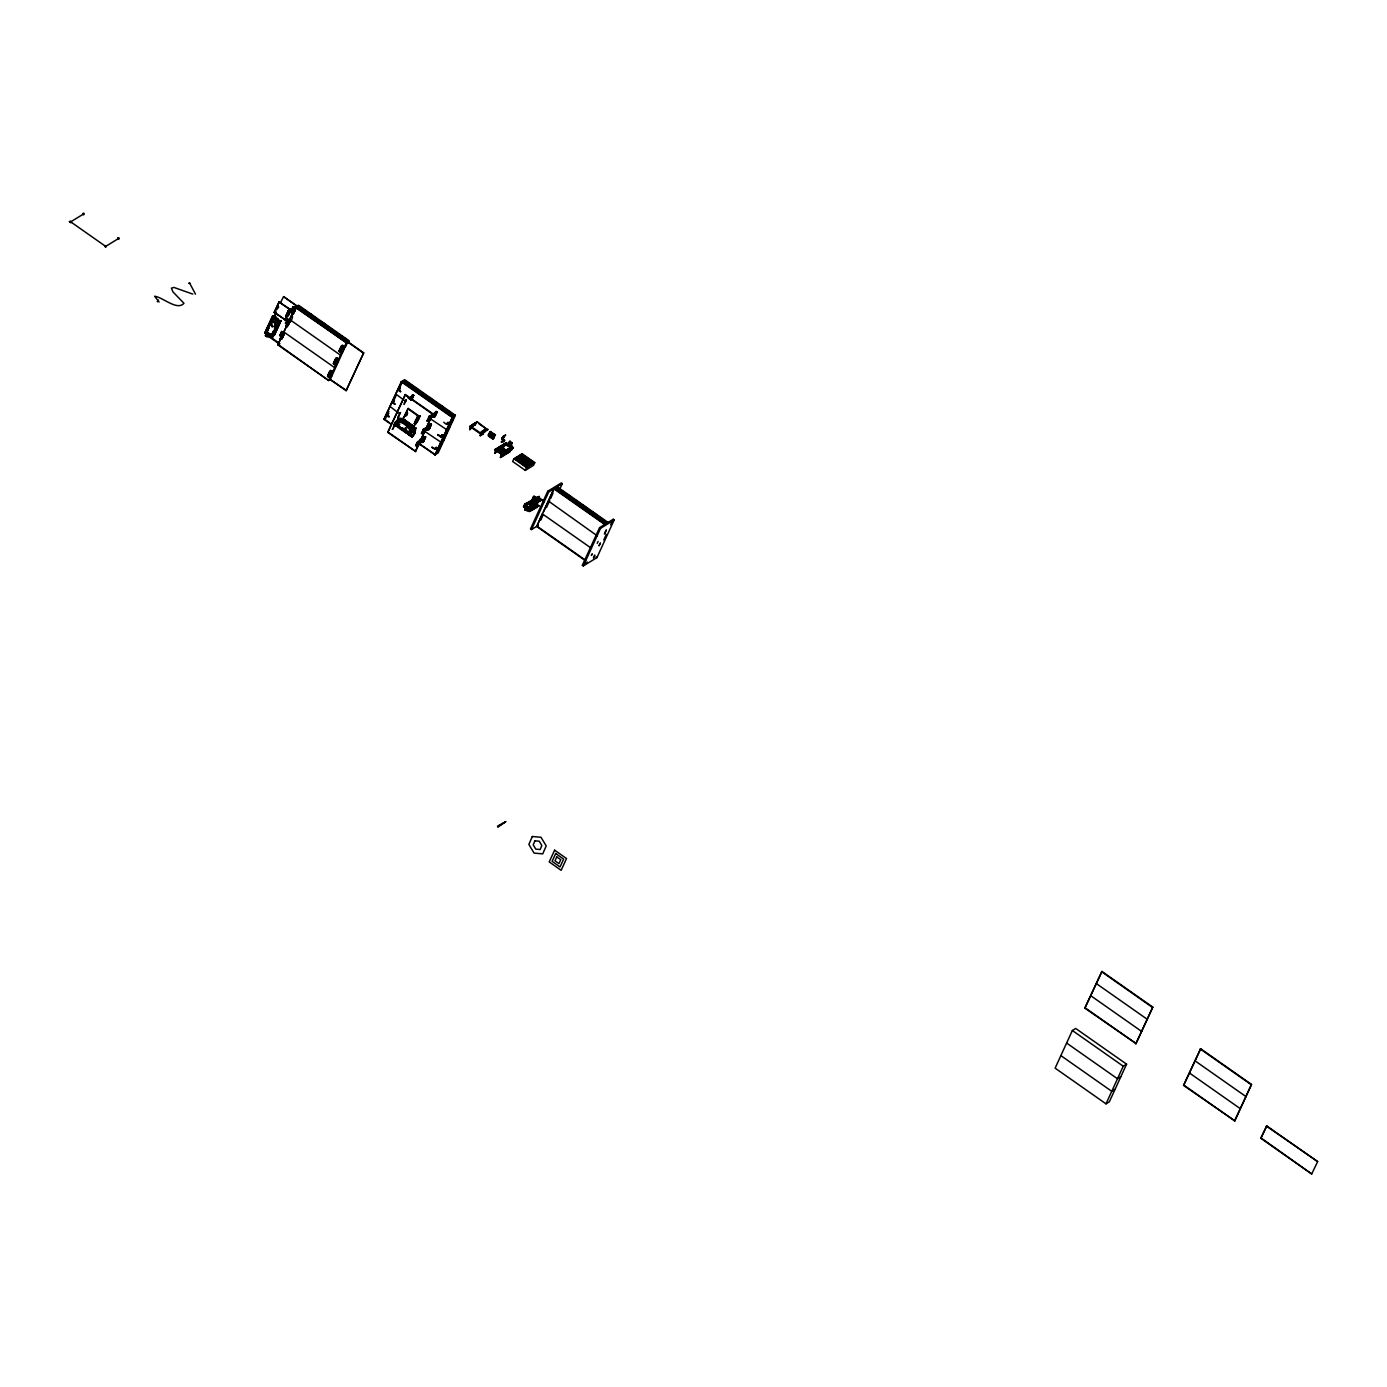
<?xml version="1.0" encoding="UTF-8"?>
<svg xmlns="http://www.w3.org/2000/svg" width="1387" height="1387" viewBox="0 0 1387 1387"><rect width="100%" height="100%" fill="white"/><g stroke="black" fill="none" stroke-linecap="round" stroke-linejoin="round"><path stroke-width="1.5" d="M272.181 333.73L272.493 332.949M403.894 423.728L407.102 421.735L404.224 424.041M278.718 321.749C280.347 320.778 277.331 320.206 279.637 322.495M301.482 308.694L302.747 308.642M321.819 322.373L320.934 321.42M326.881 326.673L327.592 325.876L327.991 327.107M345.588 339.052L344.878 338.081M395.26 424.977L395.468 424.942M396.509 424.942L395.694 424.491L397.306 424.283M406.027 382.049L406.946 381.529L407.05 382.777M408.905 383.488L408.038 382.517L407.726 383.54M413.967 387.632L415.233 387.58M421.891 393.18L423.139 393.128M424.769 394.619L423.746 393.7M429.797 398.728L430.716 398.208L430.681 399.508M432.675 400.167L431.808 399.196L431.496 400.202M437.737 404.31L438.985 404.796M445.66 409.858L446.909 409.806M448.538 411.298L447.29 410.621M449.873 426.555L448.695 426.78M452.89 416.811L453.601 417.782L454.069 416.776M453.601 415.424L454.676 415.042L454.312 416.221M560.261 490.27L561.319 489.871L560.972 491.05M563.139 491.692L562.255 490.738L561.96 491.744M568.202 495.835L569.121 495.315L569.363 496.459M571.045 497.239L570.178 496.286L569.866 497.292M576.108 501.383L577.373 501.331M579.003 502.822L578.292 501.851L577.824 502.874M584.031 506.948L585.089 506.55L584.568 507.677M586.909 508.37L586.198 507.399L585.73 508.422M591.972 512.514L592.89 511.994L593.012 513.242M594.867 513.953L593.601 513.814M596.41 515.045L595.543 514.074M599.877 518.062L601.143 518.01M270.309 324.679L270.344 324.159M273.638 330.47L272.979 333.331L274.175 334.406M274.747 334.683L271.332 337.284L272.268 336.434M277.469 328.858L273.811 331.112M278.839 325.754L276.516 327.609M277.071 324.385L280.209 322.772M278.995 301.933L290.108 309.232L285.271 319.825L274.141 312.526L278.995 301.933L290.316 309.942L287.265 316.912L285.93 315.924L289.068 314.312M290.438 311.295L287.629 313.133L288.6 311.381M395.191 422.255L396.717 421.059L398.693 422.671M405.039 420.33L401.883 421.717M406.356 423.555L407.865 422.307L404.987 423.937M410.153 398.138L413.829 395.312M411.003 424.89L407.778 426.364L411.003 424.769M419.221 418.024L415.684 420.538L417.383 422.029M418.302 420.018L414.869 422.324C412.251 427.404 422.151 417.452 414.262 423.642M418.77 419.03L415.233 421.544M419.689 417.019L416.256 419.325C413.898 421.093 417.712 424.387 414.921 422.498M420.781 442.453L424.266 440.06L423.104 439.696M421.249 441.465L424.37 439.835M422.168 439.315L425.289 437.841M425.74 436.836L422.48 438.639L425.428 436.61M426.52 429.918L430.022 427.525M427.456 429.207L429.103 429.519L431.288 424.734L430.438 423.989L426.849 429.103L430.369 426.728M427.456 427.785L430.941 425.514L429.831 425.029M432.276 417.366L434.131 416.516M433.195 415.354L436.68 412.962L435.57 412.476M434.114 413.222L436.905 411.506M480.249 435.587L482.867 430.785L480.318 435.813M502.111 456.41L504.625 451.052M507.971 452.821L510.399 447.793M509.913 451.625L512.202 447.446L510.243 448.174M265.732 334.544L267.587 333.695L265.506 335.827L268.593 334.406L266.512 336.521L269.598 335.117L267.258 337.024M267.743 335.949L269.858 333.938L269.061 336.295M272.771 320.9L274.505 317.19L277.001 318.941M275.198 333.834L272.077 335.325L273.36 336.191L280.087 321.507L272.493 316.097L264.778 332.967L279.845 343.733M273.724 335.394L272.528 334.319L275.649 332.707M277.019 329.742L273.43 332.152M277.92 327.748L275.267 329.274M276.62 325.043L279.741 323.76M281.11 320.796L277.677 323.084M280.92 338.307L283.087 336.538M281.838 336.139L282.775 337.024L280.053 338.983L282.619 337.544M282.757 334.128L283.694 335.03L281.353 332.464M289.744 321.992C287.924 326.604 286.832 322.113 285.861 322.009M288.496 321.784C289.918 325.945 283.624 317.97 289.19 322.72M293.333 311.052L294.252 311.936L293.142 310.445M329.187 375.565L327.956 375.166L330.522 373.727M330.106 373.554C325.633 369.219 337.37 379.951 328.91 373.38M330.574 372.566L330.158 371.647M329.465 375.998L327.8 375.686L330.019 370.849L331.042 371.387M335.481 361.834L334.475 361.123L336.972 359.614M334.267 361.366L336.382 360.065L335.897 359.094M340.682 350.478L339.434 350.079L341.93 348.709M341.15 349.472C336.313 345.19 348.518 355.731 339.902 349.264M342.069 347.461L341.133 346.577C344.947 346.178 335.845 350.53 342.676 350.894M387.909 413.95L387.666 412.979L387.025 414.21L387.666 412.979M392.365 401.779L393.735 402.057L393.336 400.479L393.665 401.398M394.723 423.243L396.578 421.492M395.156 424.838L412.303 436.94L415.545 429.883L398.45 417.886L394.827 425.185L412.303 436.94M399.092 388.759L399.161 387.892M403.946 419.81L401.068 421.163M405.732 425.063L408.974 423.347M409.13 425.618L409.928 431.114L406.408 431.912L405.177 428.115L409.269 427.491L412.008 425.48M413.014 426.294L410.205 428.011L411.176 429.294M412.147 428.93L415.025 427.595M409.217 424.734L415.042 428.826L414.748 429.779C414.869 430.698 412.945 430.438 416.031 428.288M441.499 435.709L441.794 436.801L442.245 435.83M447.984 423.278L448.261 423.867M500.811 457.207L503.412 452.422M505.371 454.416L507.85 449.145M506.671 453.618L509.289 448.781L504.833 451.971M509.41 441.482L508.405 444.169L509.983 441.135M509.272 452.023L512.184 447.758M508.96 443.823L510.173 441.274L508.249 444.1C505.111 444.69 510.208 448.226 511.266 446.215L511.682 445.123L508.856 443.146L507.105 444.794M510.485 442.522L507.937 445.47L509.879 443.857M526.141 507.885L525.396 508.509C538.121 514.317 519.223 510.329 527.129 507.209M533.041 498.158C548.004 510.884 523.176 492.576 536.908 502.683C526.072 495.523 535.971 504.625 536.232 502.683M536.041 500.083L538.329 502.077L532.92 497.777M529.557 506.706L528.984 507.763L532.365 509.965M533.163 496.789C540.271 498.158 538.624 503.03 540.809 500.291M530.874 505.908L530.406 506.827L533.544 509.237M534.29 508.648L530.215 506.307L529.626 507.365M532.175 505.111L531.585 506.168L535.729 507.763L533.163 505.804L526.852 510.381L526.072 508.994L525.448 509.775L535.295 503.186M538.208 501.886L537.549 502.562M540.028 501.002L534.082 496.13M531.065 510.763L527.684 508.561L528.256 507.503M537.029 506.966L536.232 507.555L530.684 503.602L531.29 502.718M529.088 502.666L528.17 503.914L529.106 502.683M270.517 324.697L269.442 323.865L271.887 321.108M272.702 319.946L273.222 319.305M271.713 335.619C269.269 337.058 274.123 331.84 271.419 336.261M271.471 320.553C268.887 321.784 275.996 318.733 272.129 317.814M271.332 322.72L270.309 321.767L272.858 320.102M276.706 323.552L278.094 324.87M270.985 323.656L269.858 322.772L272.251 321.108M399.3 420.85L398.433 419.758L400.444 421.509M276.394 324.35L277.747 325.824M399.872 420.313L402.819 423.347M408.055 426.572L412.997 430.057M403.097 423.018L403.08 421.371M407.102 426.069L407.102 424.179M406.651 426.104L405.992 424.647L408.974 423.468M409.113 427.213L412.008 425.601M400.271 421.561L399.491 421.007M400.392 428.444L401.641 428.028M402.403 429.866L403.097 429.814M405.663 430.854L404.484 431.773L404.553 430.23L401.398 427.959M406.686 431.565L404.154 431.548M408.68 433.455L408.524 434.599L411.35 433.992L410.829 435.258L412.372 436.211L411.558 435.691M409.841 434.478L410.708 434.391M269.373 326.309L269.494 326.188M501.973 454.086L503.065 453.636M274.071 330.73L275.007 331.788M267.292 330.47L266.616 332.429L266.113 331.129L267.674 329.638M499.025 448.452L502.718 450.48L499.545 452.578L502.025 450.775L500.013 449.353L497.76 451.538M526.869 458.386C525.448 456.271 529.557 458.872 526.765 458.213M271.817 320.64L275.25 322.842M272.58 333.799L272.077 335.325M503.689 436.246L502.059 439.748L505.562 435.102M268.558 328.858C269.511 327.384 266.113 329.014 267.986 329.465L267.466 328.164L269.043 327.835M489.004 435.085L488.467 436.316L490.374 431.6L495.419 434.998L493.235 438.448M489.455 436.836L490.096 436.021M490.599 437.477L492.662 433.819M493.685 434.53L491.605 438.5L492.142 437.442M268.038 329.031L267.587 327.731M526.002 508.162L527.441 507.053L526.713 507.642M529.869 502.493L529.331 502.701M532.989 501.088L533.284 500.066M533.804 500.083L532.469 501.4L532.972 500.256M537.237 497.725L536.769 498.002M273.395 332.082L274.557 332.776M276.169 326.084L279.428 324.558M531.776 501.747L532.261 500.707M275.215 328.199L276.36 328.65M398.104 425.774L397.809 425.705M528.152 502.666C524.13 504.365 549.859 512.722 528.534 502.354M305.903 311.416L305.244 310.272L304.897 311.451M309.44 314.086L310.619 314.034L309.977 315.022M313.809 316.964L312.716 315.993M317.346 319.634L318.369 320.553M325.251 325.199L326.517 325.321M329.673 328.095L329.014 326.951L328.546 327.973M333.209 330.765L334.458 330.904L333.573 331.614M336.347 332.967L337.596 333.643M341.115 336.313L342.294 336.278L341.826 337.284M404.432 380.749L405.68 381.425M412.39 386.332L413.638 386.453L412.615 387.042M416.811 389.227L416.152 388.083L415.684 389.106M420.296 391.88L421.353 391.671L421.18 392.833M426.312 395.902L425.115 395.052M428.254 397.462L429.398 398.26M436.159 403.01L437.408 403.132M442.176 407.015L441.343 405.888L441.153 407.067M450.082 412.58L449.423 411.436L449.076 412.615M451.26 423.763L450.394 423.937M558.666 488.97L559.828 489.767M566.624 494.535L567.872 494.674M574.53 500.083L575.709 500.048L574.912 500.932M580.546 504.105L579.887 502.978L579.523 504.157M582.436 505.648L583.615 505.596L583.147 506.619M588.452 509.653L587.342 508.682M604.316 520.784L603.657 519.657L603.31 520.836M526.713 507.694L525.448 508.544M272.892 319.617L271.106 320.206L269.13 325.356M267.5 330.297L266.217 330.713M398.658 424.786L398.988 425.306M401.363 422.168L404.623 420.417M533.544 503.412L534.498 502.805M271.419 321.455L276.29 311.902M398.953 426.676L398.589 427.213M524.529 456.999L525.136 457.883L523.627 456.964M409.824 434.235L410.153 434.755M496.633 449.787L495.436 449.977L497.413 450.446M522.032 455.577L520.645 454.988L521.945 455.647M394.376 426.138L393.44 426.624L394.289 426.329M399.213 415.597L398.26 416.083L399.005 415.459M398.936 415.181L399.664 414.592M400.132 413.586L399.179 414.072L399.924 413.447M405.871 401.034L404.935 401.536L405.663 400.895M406.322 400.045L405.385 400.531L406.131 399.889M416.412 445.574L415.58 445.816M415.927 445.054L416.863 444.568L416.031 444.811M417.244 443.753L416.395 443.996L417.695 442.748M422.411 431.877L421.665 432.501L422.619 432.016M423.052 429.502L423.989 428.999L423.156 429.467M427.803 420.677L426.971 420.92L428.271 419.672M427.404 419.966L428.358 419.463M402.074 422.498L405.091 420.33M272.459 333.626L276.204 331.51M525.69 508.231L530.423 511.162M267.864 330.366C267.414 331.476 265.16 333.521 265.836 332.395M497.031 451.33L497.552 449.891M501.921 451.573L499.615 452.994L497.205 451.295L499.875 448.469M499.511 449.891L499.84 448.816L499.337 449.925M409.182 433.836L412.841 436.073L413.759 435.345L414.973 432.813L410.691 430.733M392.174 429.381L393.006 429.138M392.833 428.531L393.457 428.132M399.751 412.823L400.583 412.58M404.12 403.288L404.952 403.045M423.538 430.005L422.602 430.455L423.33 429.866M530.233 502.215L529.834 502.944M502.701 452.231L503.741 452.647M505.718 450.896L507.33 450.012M279.654 321.125L272.32 337.752L280.035 320.882L272.892 315.872L264.778 332.967M274.141 312.526L279.376 301.707M266.46 331.476L266.564 330.141M267.31 329.326L268.523 325.858M272.684 317.606L271.765 319.599M278.666 307.168C275.805 307.983 279.151 305.227 277.695 306.406M269.303 325.095L271.401 323.275M270.222 323.084L270.881 322.703M272.025 319.114L274.834 317.415M276.949 308.954L276.481 309.96L276.62 308.729M266.581 332.048L266.945 332.585M268.887 327.02L267.639 327.904M278.232 306.215L277.764 307.22M279.463 343.976L265.923 334.683M269.824 325.39L268.974 324.87L271.349 323.102L270.205 322.183L271.661 320.952M280.59 302.505L283.572 296.61L297.078 306.094M269.91 336.434L269.13 336.85L270.673 334.492L267.847 332.516L266.304 334.874M272.476 320.969L274.314 317.259M272.58 319.686C268.87 318.23 280.85 312.63 273.447 320.501M266.443 336.452L267.951 335.186M267.258 335.411L268.211 333.626M275.007 322.842L277.677 318.698L275.025 316.825M275.111 322.79L276.949 318.802M269.269 336.816L270.725 334.666M277.469 318.663L275.233 322.564M277.677 318.698L275.354 322.651M273.135 331.753L273.014 333.019M275.632 331.233L274.574 329.603M274.799 327.939L276.446 329.447M276.117 325.373L275.181 326.951L276.03 327.592M280.902 320.657C276.342 319.842 276.967 326.43 280.469 321.368M276.88 323.986L276.169 326.378L277.365 327.471M271.627 336.313L274.886 334.492M274.349 330.349L277.608 328.546M278.059 326.656L274.799 329.36L278.059 327.557M275.718 327.367L274.453 322.165L275.684 325.962L277.279 326.656M278.735 321.593L279.099 320.796L276.863 323.223M271.661 336.365L272.008 337.249L272.077 336.209M273.898 332.256L276.238 330.626M275.094 332.429L274.817 330.262M275.58 328.598L278.978 325.564M277.539 324.298L276.516 324.107M285.93 315.924L287.005 313.601L290.074 312.092M291.235 310.272L287.456 312.595L288.427 313.375L287.317 312.907L288.739 309.786M286.849 313.913L286.259 316.201L289.051 314.433M288.548 311.121L291.495 309.093M289.016 310.185L289.519 309.37L289.744 310.497M284.89 320.05L290.108 309.232M286.138 315.768L287.629 316.132L286.398 314.918L289.519 313.427L287.959 311.78M288.409 315.161L286.728 316.149M279.741 335.377L282.428 337.526M280.157 334.822L282.775 337.024M280.607 333.816L283.451 335.255M281.492 331.545L284.335 333.591L281.457 331.441M288.271 324.731L285.271 323.102L288.167 324.974M286.814 320.258L289.536 321.957M287.56 318.906L290.091 321.038L287.837 322.564M291.686 309.266L287.82 311.798L291.045 310.099M294.807 310.757L291.929 308.538L294.946 310.168M292.484 307.342L295.292 309.422L293.004 310.809M295.83 308.486L292.848 306.544L295.951 308.243M280.243 339.139L283.139 333.313L284.144 334.024L281.925 338.861L280.503 337.995L283.537 335.55M280.763 337.7L282.307 338.029L281.058 336.781L284.006 334.544M284.352 333.782L281.422 335.983L283.728 334.371M280.503 337.995L283.225 336.018L282.029 334.718L284.075 333.626M289.346 322.373C287.976 324.679 282.359 329.707 288.721 324.246M292.397 315.751C293.559 321.108 284.318 326.309 287.404 325.893M287.386 322.998L289.796 321.368M294.113 312.456L291.53 313.895L294.564 311.451M291.738 314.034L294.633 308.209L295.639 308.92L293.42 313.757L291.998 312.89L294.911 310.705M293.715 312.821L292.553 311.694L295.379 309.7M294.616 310.827L293.645 309.578M277.851 344.86L295.466 306.978L346.334 342.693L328.719 380.558L277.851 344.86L295.466 306.978M281.162 339.278L283.381 333.868L281.162 339.278L281.925 338.861L280.399 339.104M287.681 326.309L286.901 326.725L289.137 321.316M295.136 308.954L292.657 314.19L294.876 308.764M287.022 326.708L289.38 321.489M289.814 321.073L287.629 322.425M295.552 308.538L293.628 309.596M295.864 308.157L293.056 310.619L294.061 311.329M331.892 375.253C324.974 373.623 333.4 371.872 330.713 370.468L330.99 371.473M331.978 374.23L329.447 371.907M335.897 365.7L333.348 363.377M333.816 362.371L336.712 364.712L333.903 362.648M337.301 358.054L335.082 359.614L337.561 358.227M340.387 348.293L343.456 349.975L340.474 347.808M343.595 348.883L340.942 346.802M333.626 363.533L336.243 365.717M340.959 350.894L339.295 350.599L342.277 345.328L339.798 350.564L341.41 349.888L339.017 351.31L341.635 353.148M328.32 375.669L330.8 370.416M333.643 363.567L336.642 360.239M334.059 363.117L336.417 357.898M339.278 351.275L342 353.182M330.73 371.3L328.823 376.397M337.422 358.609L334.492 363.845L336.85 358.678M340.3 351.292L342.589 346.126M329.274 376.068L331.649 371.022M340.769 350.963L343.126 345.935L342.277 345.328M330.383 378.339L327.661 376.172L329.933 374.993M336.625 364.348L334.094 362.267M337.735 361.678L335.221 359.58L338.081 361.712M343.751 348.778L341.029 347.079M327.991 375.392L330.834 377.351L328.182 374.854L330.765 373.155M329.742 371.768L330.99 372.722L328.407 374.161L331.51 376.068L328.424 374.369M334.18 361.851L337.266 363.515L334.475 361.123M337.492 362.787L334.614 360.603L337.11 359.233M339.468 350.304L342.329 352.246L339.676 349.767L342.329 347.894M345.224 347.322L347.808 341.687L363.706 352.835L346.109 390.683L330.21 379.518L347.426 341.913L349.212 340.821L298.5 305.227L296.697 306.336M346.109 390.683L363.706 352.835M390.995 424.249L383.974 419.325L401.589 381.46L452.474 417.158L435.241 454.797L417.314 442.713M383.974 419.325L401.589 381.46M386.505 414.921L389.314 416.62L386.349 414.696M392.244 402.369L395.052 404.068L391.984 402.386M398.086 389.522L400.063 388.031L399.473 389.504L398.624 388.863M385.621 418.406L388.88 411.245M393.353 401.311L393.214 402.386L393.648 401.571M393.821 400.496L396.266 395.139M399.56 387.944L402.837 380.801L404.623 379.691L455.352 415.285L438.136 452.89L436.333 453.982L453.549 416.395L455.352 415.285M389.088 416.88C384.338 416.741 388.377 411.922 388.187 414.54L387.719 413.603M400.045 388.62L398.953 389.834L399.456 388.689M388.516 413.569L387.146 413.95M398.104 389.574L400.583 391.793L397.722 389.851M387.753 432.397L405.368 394.532L432.848 413.794L415.615 451.434L387.753 432.397L405.368 394.532M396.266 425.584L399.023 421.492L397.219 420.244L394.931 423.382M397.514 424.041L395.382 422.394M394.463 424.647L397.011 423.104M393.908 425.566C396.89 423.451 395.486 427.785 398.45 417.886M397.462 422.099C386.245 429.311 405.767 417.296 394.636 423.434M397.271 425.618L396.11 425.896L397.618 423.833M398.52 420.33L400.149 418.371L408.992 424.578L408.558 425.566M398.797 420.608L402.074 418.215M399.005 419.567L400.149 418.371M396.959 425.393L399.023 421.492M400.063 419.255L400.288 420.642M400.652 419.897L400.947 418.943M413.361 395.399L410.569 397.115L413.499 395.087M411.159 400.167L413.586 395.59L411.991 395.451L410.604 398.45M410.881 398.849L412.771 395.018M399.716 424.405L399.768 423.85M401.068 422.099L402.161 419.776L401.71 420.764M412.563 396.093L413.17 396.769L409.65 399.127M413.915 426.537L402.75 418.701L400.132 420.954M411.263 399.941L412.997 396.145L411.991 395.451M402.074 420.66L401.502 422.498M402.733 418.961L399.82 420.729M408.177 408.419L402.941 419.255L408.177 408.419L418.909 415.961L413.811 426.745L418.909 415.961M402.299 422.047L401.536 422.515M402.663 421.301L402.958 420.348M405.42 416.36L405.559 415.129L405.143 416.291M407.015 414.834L405.871 414.453L406.946 412.13L406.339 414.349M403.617 419.706L400.826 421.423L402.403 422.55M407.015 412.945L406.547 413.95M403.288 428.34L400.288 428.41M400.462 428.947L401.866 427.855L401.138 429.433L402.854 428.878M403.721 422.168L403.964 421.059M401.467 429.658L402.871 428.566L401.138 429.433M401.97 429.016L402.334 427.803M404.675 422.706L404.969 421.752M402.611 430.039L402.871 428.566M404.813 424.803L407.969 422.758M403.236 429.641L402.143 430.126M406.096 423.486L405.715 425.445L409.113 423.156M404.553 429.745L403.617 430.75M406.911 425.254L407.986 423.885M405.888 430.681L405.507 432.484L407.327 431.184L406.512 430.611C403.86 432.137 407.847 431.218 406.651 432.883M408.576 425.115L410.119 423.867L408.367 424.977M408.194 426.607L411.141 424.578M405.004 430.82L406.582 431.184M408.749 427.005L412.147 425.272M410.015 425.289L408.922 426.676M410.136 426.312L409.702 428.236L411.35 428.41M407.345 433.351L408.541 433.507M410.639 428.912L411.28 426.711M414.037 433.385L414.852 432.969L411.263 430.455L408.888 433.576M412.026 426.711L410.933 428.08M412.147 427.733L411.506 429.467M411.54 434.148L409.529 435.31L409.928 433.524M410.292 432.536L411.072 430.733L414.297 433.056M417.886 419.62L416.568 418.631L417.522 416.516L418.302 416.1L417.348 417.851L420.278 415.823M416.429 419.862L419.359 417.834M417.244 418.128L417.782 419.845M410.032 434.686L410.535 433.438M413.031 427.421L412.789 428.531M413.153 428.427L412.875 430.091M411.766 435.258L410.205 435.795L410.933 434.218M417.643 420.885L414.418 423.33L416.048 423.642L419.169 416.828L407.778 408.662M410.535 436.021L412.355 434.703M413.794 429.242L414.037 428.115M411.922 437.182L415.545 429.883M416.031 428.41L413.049 429.589M418.25 441.551L417.296 442.037L418.042 441.413M421.943 432.883L421.284 433.576L422.151 433.021M429.433 416.516L429.19 417.66L429.537 416.308M417.227 444.499L419.013 443.909M418.614 441.482L420.712 440.182M429.051 416.603L432.207 415.094M416.984 445.452L417.452 444.447M418.076 443.441L418.995 441.447L420.018 442.158L417.695 443.493M418.285 443.407L419.342 443.199M429.311 419.325L430.369 419.117M415.216 451.677L432.848 413.794M420.694 442.661L423.902 440.841M421.7 441.76L423.347 442.072L425.497 437.113L423.902 436.957L421.249 441.326M422.029 440.546L424.821 438.829M428.098 427.04L431.34 424.595M428.687 426L431.496 424.283M433.247 416.828L434.842 416.984L437.044 412.182L436.177 411.454L432.588 416.551L435.847 414.748M433.368 415.771L436.316 413.742M421.111 442.557L423.815 441.066L422.636 440.702M422.792 438.864L423.989 439.679M433.854 414.505L437.096 412.06M426.849 430.005L429.658 428.306M436.038 411.471L434.131 415.615L435.293 415.979L433.646 415.667M422.654 441.621L424.682 436.541M428.392 429.068L430.438 423.989M429.779 426.052L430.317 426.572M434.2 417.366L436.402 412.58L435.397 411.87M431.894 447.255L434.877 448.851L432.068 447.446M440.685 436.801L437.737 434.512L440.615 436.316L442.765 435.05M440.945 436.211L442.002 434.859L442.765 435.501M443.719 422.255L446.267 424.214L448.521 422.498M437.286 447.776L435.171 449.059M446.649 423.971L448.4 422.74M436.142 447.429L435.986 448.556M442.002 434.859L441.725 436.021M436.194 448.278L436.766 448.972M447.481 423.468L447.741 422.324L448.59 422.914M447.689 423.191L446.683 423.659M436.177 447.464L436.576 449.041L435.206 448.764M442.314 436.489L442.886 435.587M448.851 422.602L448.07 423.937L446.597 423.555L447.602 424.266M434.859 455.023L452.474 417.158M469.985 426.572L477.197 421.735L487.652 429.849L480.717 434.096L469.985 426.572L477.197 421.735M470.176 427.092L470.592 426L470.991 427.647L472.326 426.971L471.32 426.26M471.909 425.185L469.846 429.727L471.944 425.306M470.505 429.329L472.568 424.786M472.62 425.445L472.794 424.422M472.568 425.93L473.66 423.885L475.082 424.821L473.886 425.133M473.106 426.034L474.319 423.486L475.377 424.249M473.556 425.757L474.77 423.208L476.018 423.867M473.765 425.636L475.047 423.26M474.215 425.358L475.949 422.914M480.665 433.056L481.116 432.085L482.312 432.935M480.7 433.177L481.15 432.189M481.029 435.414L483.526 430.386L484.757 431.184M481.358 434.79L484.184 429.987L481.636 434.998M482.347 434.599L484.843 429.571L482.676 433.975M485.155 429.797L482.953 434.2M484.826 431.842L485.225 430.75L481.514 433.732L470.245 425.982M488.207 435.05L490.322 431.426L488.432 435.085L493.945 438.205L488.848 434.651M490.634 432.38L489.871 435.362M491.102 432.103L489.455 435.813L490.686 432.553M489.663 436.992L490.027 435.795M491.657 433.108L490.894 436.073M490.686 437.703L491.119 436.732M494.153 434.235L492.264 437.911L493.737 434.686M492.662 439.194L493.287 438.084M493.287 438.621L494.708 435.241M502.198 454.953L495.194 449.371L506.255 442.609L513.398 447.62L501.99 455.075M497.448 450.55L495.28 450.584L505.267 443.441L504.383 445.366M495.315 450.688L495.731 449.596M502.753 437.026L503.29 438.552L503.741 437.72L502.926 436.974L502.458 437.963M495.61 452.855C502.666 437.824 489.854 462.998 497.066 448.92M496.407 449.319L497.274 449.839L495.939 452.231M500.083 448.365L502.683 450.186L500.308 451.729L497.049 449.405L498.973 447.602M497.881 449.353L501.47 446.181M501.487 441.968L504.383 439.922L504.192 441.257L502.614 441.118L503.689 439.748C507.555 441.274 495.696 443.909 504.695 440.147M498.193 449.579L499.407 447.03M498.644 449.301L499.84 446.77L501.123 447.481L496.685 450.498M498.852 449.18L500.326 446.909M499.285 448.903L500.707 446.233L501.886 447.047M503.689 439.748L503.446 440.927M499.927 448.088L501.678 446.059M500.603 448.105L502.25 445.608M503.55 441.655L503.048 440.13M501.799 446.493L502.892 445.21M502.233 446.683L503.308 444.638L504.591 445.4M497.933 450.636L499.961 452.041L499.684 453.202L502.475 450.706M502.874 446.285L504.192 444.412M502.753 446.787L503.966 444.239L504.747 444.759M503.204 446.51L504.4 443.979L505.492 444.377M502.458 445.158L503.88 445.903L505.371 443.788M504.608 446.163L506.255 442.609M501.279 454.867L501.695 453.792L502.233 455.456L511.872 449.561L510.763 447.255L508.942 452.526M504.625 451.416C506.532 447.758 497.638 445.383 501.279 450.064L505.579 451.07L504.192 448.278M502.111 453.012C506.203 451.434 496.009 464.142 502.562 452.942M501.574 457.034L504.07 452.023L503.065 452.283M507.139 444.915C507.746 441.794 510.173 447.949 511.716 445.227M504.66 451.035L502.302 456.548M502.631 456.098L505.371 451.226L501.106 450.446M503.516 455.838L505.475 451.573M508.145 445.608L508.578 444.638M506.463 450.55L504.122 455.439L505.718 450.446M509.254 444.794L510.416 442.176M504.833 455.04L507.001 450.636M509.584 445.348L508.769 446.319L510.676 444.412M509.41 444.88L510.988 441.829L509.965 444.533M506.134 454.242L508.422 449.353L509.809 450.29M511.422 442.886L510.624 445.452L508.44 446.51M511.318 449.371L508.249 448.816L507.001 453.722M509.948 446.891L510.399 445.92M510.416 445.591L511.994 442.54L511.179 445.106M510.121 446.926L510.555 445.938M510.971 445.244L511.734 442.661M508.093 453.046L510.364 448.157M509.601 452.127L511.682 447.169M511.352 449.873L511.803 448.903L509.775 448.001M513.901 458.75L512.635 461.49L525.326 470.384L533.527 465.373L534.775 462.617L522.101 453.722L513.901 458.75L526.575 467.644L534.775 462.617M525.326 470.384L526.575 467.644M527.407 505.822L524.65 506.775L525.552 504.781L539.387 496.373L527.736 502.735L532.209 505.804M526.973 502.666L523.471 506.654M527.372 506.376L525.066 507.798L523.974 507.035L524.997 507.59L527.095 502.753M525.066 507.798L526.262 505.18L524.91 504.105L527.424 503.117M528.239 502.319L525.118 510.208L534.411 504.487M525.118 510.208L528.343 503.152M537.462 506.844L529.331 501.643L536.925 507.174M526.488 509.22L526.956 508.301M529.175 503.342L529.799 502.215M529.834 501.557C537.896 508.37 542.924 508.162 530.475 501.158M531.724 510.364C528.256 507.07 524.633 508.145 530.371 511.144M535.191 505.267L535.659 504.348L530.84 500.724L535.07 504.088M530.371 502.683L530.944 501.626M531.134 500.776L536.284 503.88L535.798 504.695M532.261 498.904L535.209 500.222M527.337 509.879L527.84 509.133M532.885 509.636C529.349 505.683 525.968 507.937 531.672 510.364M530.475 503.724L529.539 504.487L528.759 503.1M532.712 497.916L533.475 497.43M528.482 508.734L528.014 509.653M528.638 509.081L529.088 508.804M533.735 499.164L539.63 501.296M529.314 508.856L530.077 507.971M532.123 502.84L532.591 501.921M529.938 508.283L530.545 507.399M531.516 505.509L531.065 506.48M530.718 503.776L533.249 501.522M534.394 500.152L534.81 499.129M531.758 506.74L531.412 507.573M534.082 501.643L534.55 500.724M536.041 497.534L534.931 499.892M532.4 506.342L531.932 507.261M534.741 501.244L535.209 500.326M535.278 500.984L535.85 499.927M536.232 499.095L536.821 497.413M536.994 497.17C552.459 507.711 538.624 495.835 538.659 498.904M531.169 510.433L527.493 508.041M535.919 500.586L536.509 499.528M536.89 498.696L537.567 497.465M533.856 505.891L534.463 505.007M536.578 500.187L537.15 499.129M538.121 497.049L537.532 498.297M534.29 505.614L535.105 504.608M536.994 499.736L537.809 498.731M538.85 505.856L536.249 504.417L538.884 505.978M525.864 509.688C527.962 511.959 537.272 500.36 536.492 504.469M538.607 497.135L539.179 498.592L533.458 502.094L533.908 501.123M538.728 501.799L535.521 498.835M541.45 500.17L538 497.378M559.741 489.23L562.324 483.595L561.371 482.919L547.744 491.258L530.51 528.898L531.481 529.574L538.295 525.396M531.481 529.574L548.715 491.934L562.324 483.595M543.565 511.855L554.228 488.553L605.113 524.251M540.705 520.142L543.167 514.785M546.461 507.59L549.72 500.447M550.57 498.627L553.014 493.252M582.349 565.272L599.583 527.632L613.21 519.293L614.181 519.969L596.947 557.609L583.32 565.948L582.349 565.272L587.464 562.151M583.32 565.948L600.554 528.308L614.181 519.969M603.744 539.994L606.327 534.342M610.627 524.927L613.21 519.293M497.933 826.895L505.7 821.659L497.5 826.149L497.933 826.895L505.7 821.659M1072.359 1030.506L1055.126 1068.146L1106.011 1103.844L1109.357 1101.798L1126.573 1064.158L1075.705 1028.46L1072.359 1030.506L1123.245 1066.204L1126.573 1064.158M1084.842 1008.141L1101.937 971.437L1152.805 1007.135L1136.109 1043.596L1084.842 1008.141L1101.937 971.437M1106.011 1103.844L1123.245 1066.204M1135.728 1043.839L1152.805 1007.135M1183.579 1085.432L1200.657 1048.728L1251.525 1084.426L1234.829 1120.887L1183.579 1085.432L1200.657 1048.728M1234.447 1121.129L1251.525 1084.426M1260.818 1138.276L1266.764 1125.897L1317.65 1161.595L1311.703 1173.974L1260.818 1138.276L1266.764 1125.897M398.572 426.034L395.174 423.434M399.04 426.433L399.941 427.473M399.248 426.537L399.889 427.56M274.453 328.823L275.996 330.435M409.911 428.202L413.153 425.982L409.772 427.872M275.77 325.806L272.164 326.76L271.193 322.807L272.164 326.76M299.939 307.238L301.152 307.533L300.268 308.243M307.411 312.664L306.666 311.399M307.897 312.803L309.024 312.925L308.555 313.947M315.803 318.351L316.912 319.339M323.708 323.917L324.922 324.211L324.038 324.922M331.181 329.343L330.435 328.078M347.045 340.474L346.022 339.364M410.361 384.91L409.616 383.627M418.267 390.458L417.695 389.175L417.487 390.493M434.131 401.589L433.385 400.306M444.117 408.385L445.331 408.68L444.603 409.477M452.075 413.967L453.046 415.042M443.268 441.153L443.181 440.13M558.233 488.657L557.227 487.548M564.596 493.113L563.85 491.848M572.502 498.661L571.756 497.396M590.446 511.057L591.538 512.028M598.352 516.605L599.565 516.9L598.681 517.611M602.634 519.813L602.235 518.582L601.507 519.379M606.292 522.188L607.419 522.292L606.795 523.28M195.498 294.165L189.586 283.052M535.833 498.505L536.457 497.812L535.555 498.592M531.602 501.227L530.51 502.597M531.949 502.319L531.36 503.377M537.358 497.777L538 499.303M531.204 507.001L530.614 508.058M534.116 503.914L533.648 504.833M540.514 519.518L541.433 517.524M598.109 541.363L597.208 543.357M600.415 542.802L599.045 545.784M591.399 555.216L592.37 553.916M591.469 555.459L591.85 554.228M593.411 558.129L594.78 555.147M336.278 361.175L333.383 363.602M272.355 319.686L271.523 321.264M276.204 324.749L277.903 326.257M272.84 332.082L274.73 333.227M293.368 309.89L295.951 308.451M292.449 311.884L295.032 310.445M291.998 312.89L294.287 311.295M291.53 313.895L293.836 312.3M286.71 324.437L289.294 322.998M286.259 325.442L288.825 324.003M285.791 326.448L288.375 325.009M281.89 334.978L284.456 333.539M280.972 336.989L283.26 335.377M315.196 318.316L314.745 316.947L314.71 318.334M323.136 323.899L322.53 322.53M331.753 329.343L332.88 329.794L332.152 330.574M338.965 334.995L338.515 333.626L338.307 334.926M339.659 334.891L340.561 336.105M347.79 343.265L347.669 342.017M410.933 384.91L412.06 385.343L411.176 386.054M418.839 390.458L419.585 391.723M395.52 424.058L397.462 423M434.703 401.589L435.865 402.213L434.807 402.594M440.373 406.148L440.251 404.9L439.367 405.611M451.451 413.933L450.844 412.563M448.885 428.704L448.625 427.369M441.707 444.377L441.742 443.268M565.168 493.113L566.329 493.737L565.255 494.136M573.074 498.679L574.201 499.112L573.472 499.909M581.916 505.457L581.309 504.088M501.557 452.838L502.701 452.613M72.54 220.724L83.567 213.979M118.536 238.512L105.689 246.401L70.702 221.851M283.572 296.61L363.325 353.078M278.492 306.631L277.227 307.411L278.076 308.157M277.088 307.723L278.336 306.943M275.042 316.271L272.181 317.97M275.285 316.409L272.337 318.455M273.759 318.108L271.263 319.894L272.407 320.848M287.317 312.907L290.524 311.104M288.739 315.126C281.318 319.877 290.785 315.022 289.64 309.821M268.419 328.06L267.188 328.892M277.989 322.408L281.249 320.605M268.593 328.598L266.737 329.898M265.819 331.874L267.812 330.643M276.759 325.061L280.295 322.582M287.317 318.802L290.195 320.778M276.949 325.616L279.879 323.57M276.169 326.378L278.96 324.662M286.866 319.808L289.658 321.715M276.967 326.586L278.51 325.65M278.51 326.569L276.724 327.852M289.71 319.53L340.595 355.228M267.587 333.695L265.628 334.735M265.246 335.602L267.05 334.874L267.847 332.516M266.633 335.446L268.593 334.406M273.898 331.354L277.157 329.534M273.43 332.343L276.706 330.539M267.639 336.157L269.598 335.117M267.067 332.949L270.673 334.492M289.172 323.24L286.502 325.147M275.337 333.504L272.389 335.533L272.684 332.429M272.875 335.533L274.418 334.596M280.902 332.637L283.919 334.267M309.37 315.23L311.173 314.121M280.659 333.365L283.243 335.342M280.209 334.371L282.879 336.521M283.971 332.082L334.856 367.78M322.061 324.125L323.865 323.032M334.735 333.019L336.538 331.926M346.334 342.693L295.067 307.22M340.959 347.045L343.057 345.519M340.769 347.686C342.814 349.541 338.688 346.49 343.3 345.692M340.526 348.068L343.126 345.935M342.849 346.698L340.907 348.31M340.179 349.229L342.381 347.704M339.295 350.599L341.791 349.073M342.537 351.969L339.59 350.044M336.538 357.881L333.643 363.238M337.44 358.487C332.239 360.239 338.081 360.533 333.747 362.874M336.191 361.244L333.556 363.134L334.562 363.845M329.482 372.132L331.562 370.606M329.603 372.323L331.822 370.78M329.048 373.155L331.354 371.785L330.297 371.265M331.302 371.976L328.528 373.901L329.673 374.369M329.985 374.802L327.488 376.172L330.279 374.005M331.51 376.068L328.58 374.161M331.06 377.073L328.095 375.149M330.141 378.252L327.592 376.449M328.719 380.558L278.232 344.617M330.21 379.518L346.49 390.44M397.809 389.366L400.184 388.239L397.688 389.608M395.85 393.995L404.241 400.392M400.791 391.515L397.844 389.591M394.827 404.345L392.122 402.161L394.185 400.618M392.226 402.334L394.445 400.791M415.511 389.695L417.314 388.603M390.111 406.547L398.485 412.945M410.101 398.121L413.638 395.763M410.431 398.346L413.361 396.318M405.784 401.242L404.484 402.49L405.403 402.039M410.101 399.04L412.91 397.323M410.725 399.196L412.771 397.636M386.314 414.453L388.447 413.153M411.193 399.092L412.442 398.329M386.21 414.713L388.689 413.343M411.055 399.404L412.355 398.554M404.484 404.05L403.86 404.432M410.725 400.097L411.991 399.335M397.826 417.036L398.745 416.603M428.184 398.589L429.987 397.497M407.587 412.667L406.53 413.291M407.275 413.361L406.027 414.124L406.928 415.042M405.871 414.453L407.605 413.586M395.087 422.446L397.046 421.405M404.952 416.447L406.218 415.684M399.075 421.665L396.439 420.66M401.172 421.735L404.033 419.62M398.121 425.618L396.387 424.977L397.792 424.439M393.925 427.144L393.197 427.716M396.11 425.896L397.844 425.046M402.889 422.428L405.767 420.816L404.536 422.289M403.842 423.555L407.102 421.735M398.121 427.317L399.387 426.537M417.019 417.626L420.036 415.667M400.132 428.722L401.536 427.629M416.568 418.631L419.585 416.672M417.036 418.545L419.828 416.828M406.998 425.341L409.876 423.711M418.909 418.839L415.649 420.642L416.793 421.024M415.181 421.648L418.441 419.828M405.177 428.115L406.668 431.756M416.048 423.642L414.73 422.654L417.938 420.833M440.875 407.483L442.678 406.391M403.478 431.062L404.883 429.987M405.559 430.455L404.415 431.27M437.234 411.731L434.01 413.551M410.899 428.496L414.054 426.537L403.322 419.013M429.068 417.314L428.323 417.955L429.276 417.47M436.766 412.737L433.559 414.557M405.177 432.259L406.443 431.496M414.158 426.693L411.176 428.982M429.779 417.106L431.877 415.805L431.149 415.302M433.091 415.563L435.847 413.829M427.889 418.909L428.808 418.458M407.587 431.877L406.443 432.692M432.64 416.568L436.125 414.193L435.258 413.447M406.183 432.969L407.449 432.189M409.928 431.114L408.801 427.508M428.93 419.359L431.045 418.059M426.971 420.92L427.889 420.469M414.47 429.381L416.169 428.098M428.011 421.371L430.126 420.07L429.103 419.359L430.941 415.337L431.964 416.065M410.205 432.917L408.454 434.096M408.194 434.374L410.344 433.299M409.2 435.085L411.35 433.992M410.205 435.795L411.61 434.703M413.95 433.177L414.973 432.813M428.271 426.104L431.166 424.058M427.82 427.092L431.028 425.289M427.352 428.098L430.577 426.294M423.07 431.01L422.446 431.392M426.901 429.103L430.109 427.3M429.19 428.392L426.433 430.109M422.272 433.906L424.37 432.623L423.364 431.912M425.272 436.922L422.532 438.639M417.591 442.418L416.846 443.042L417.782 442.557M425.549 437.269L422.064 439.644M418.146 442.488L420.469 441.153L419.914 439.436L420.937 440.147M421.613 440.65L425.081 438.275L424.075 437.564M416.395 443.996L417.331 443.563M417.834 443.199L419.932 441.916L419.203 441.395M421.145 441.655L424.682 439.159L423.781 438.517M416.776 445.487L419.099 444.169M416.533 446.458L418.545 444.915L417.834 444.412M437.633 434.72L440.789 436.766L442.904 435.466M447.81 428.93L449.631 427.785M446.735 429.693L428.583 417.591M440.685 436.524L443.025 435.223M440.979 442.245L423.052 430.178M442.072 441.482L443.875 440.338M436.246 447.412L435.102 448.66L436.125 449.371M470.141 426.971L471.979 425.861M432.224 447.342L434.755 449.111L437.026 447.585M471.58 426.971L472.759 425.982M483.196 431.01L481.774 431.686L482.763 432.657M482.503 431.946L482.988 432.969M480.977 433.507L487.929 429.259M480.249 435.466L482.208 431.184L483.63 432.12M492.42 433.021L490.946 436.229M492.714 433.975L491.969 436.94M493.98 434.738L492.853 439.055M495.419 434.998L489.663 431.842M503.568 436.055L505.562 434.981M502.926 436.974L501.782 438.275M494.934 449.96L505.7 443.181M495.28 450.584L498.072 449.18M500.568 447.88L501.296 447.429M503.88 445.903L505.024 445.088L502.892 445.851M506.567 443.563L505.527 444.325L506.515 444.048M498.852 448.955L499.493 448.781M501.609 447.169L502.077 446.337M505.163 444.655L504.279 445.002M497.638 450.359L499.944 448.937M506.706 445.14L506.567 445.591M501.886 453.15L503.984 453.688M504.365 451.677L503.169 452.509M511.352 446.891L510.676 448.278M503.533 452.283L504.001 452.006M507.902 451.295L506.255 450.047L508.544 450.896M509.514 448.33L507.191 453.289M509.48 448.556L509.636 448.296M501.244 454.763L502.753 455.144M508.925 450.047L509.41 451.07M502.337 454.468L513.398 447.62M505.371 454.295L507.555 450.186M530.181 501.123L537.532 506.758M531.481 500.326L538.832 505.96M524.997 504.435L527.493 502.996M523.627 506.914L528.135 503.88M536.648 498.748L537.792 498.037M527.233 502.926L524.65 504.088L523.61 506.74L526.297 505.614M524.65 506.775L526.713 505.509M539.647 497.673L529.539 504.487L528.534 503.741M529.817 504.122L532.781 502.094M533.215 501.817L539.283 498.089M524.997 507.59L527.303 506.168M540.375 500.568L533.874 496.251M533.995 505.579L533.354 506.376L536.457 504.296M530.389 511.04L526.852 508.44M531.689 510.243L528.152 507.642M534.949 508.249L531.412 505.648M548.489 501.106L597.225 535.798M568.15 496.789L569.953 495.696M580.841 505.7L582.627 504.591M593.515 514.594L595.318 513.485M1096.371 983.591L1147.24 1019.289M1090.806 995.745L1141.674 1031.443M1120.835 1076.711L1117.489 1078.757L1066.62 1043.059M1115.096 1089.263L1111.75 1091.309L1060.864 1055.611M1195.091 1060.882L1245.959 1096.58M1189.526 1073.035L1240.394 1108.733M1317.65 1161.595L1266.383 1126.123M1311.703 1173.974L1261.199 1138.051M524.789 457.017L526.262 457.069L525.17 457.069M499.095 448.816L497.898 447.966M502.978 452.041L504.504 453.358M501.14 446.978L501.869 446.458M299.176 307.238L298.881 305.816L298.846 307.203M442.748 407.032L443.181 408.402M453.046 419.342L452.925 417.955M445.973 432.103L447.013 432.813L445.938 433.212M447.307 431.894L447.342 430.594M444.533 435.223L445.574 435.951L444.499 436.35M443.094 438.361L444.135 439.09L443.216 439.61M596.982 515.253L598.005 515.981L597.086 516.501M604.923 520.836L605.373 522.205M534.862 508.44L530.094 505.405M295.258 309.752L294.165 309.214M283.139 335.897L281.977 334.787M335.307 359.302L336.313 360.013M441.395 435.223L442.245 435.986M435.657 447.776L437.096 448.001M469.916 429.641L472.135 424.821M292.657 312.023L293.697 312.838M292.189 313.029L292.917 313.029M288.271 310.792L289.276 311.503M291.253 308.954L288.236 310.896L289.554 311.902M273.135 316.617L273.43 317.536M288.635 313.895L287.681 313.358M287.074 314.416L288.08 315.126M278.458 321.195L279.567 321.853M269.494 324.575L270.794 323.327M270.257 324.489L273.43 317.138M277.435 322.096L279.272 323.292M277.885 323.743L278.822 324.281M287.317 323.171L288.323 323.882M275.909 329.638L274.938 329.048M272.545 334.111L273.655 334.77M272.736 334.7L275.736 332.516M273.083 335.793L272.216 334.995M411.523 396.457L412.528 397.15M411.714 397.063L412.806 397.549M411.176 397.237L412.182 397.93M410.951 399.023L411.887 399.56M434.929 412.875L435.934 413.569M417.522 416.516L418.527 417.227M395.988 421.648L398.069 422.844M417.851 417.071L418.805 417.608M434.634 413.829L435.57 414.366M417.21 417.47L418.163 418.007M434.114 414.661L435.119 415.372M434.807 414.436L435.761 414.973M417.712 419.013L416.707 418.319M416.1 419.637L417.435 420.625M415.268 424.058L418.423 416.533M429.641 424.405L430.646 425.115L428.306 429.953M429.19 425.41L430.195 426.121M428.722 426.416L429.727 427.127M429.918 427.733L428.843 427.144M428.271 427.421L429.276 428.132M428.444 428.028L429.554 428.514M427.803 428.427L428.808 429.138M429.103 429.519L428.15 428.982M423.902 436.957L424.907 437.668L422.567 442.488M423.451 437.963L424.457 438.673M422.706 440.581L423.711 441.291M423.624 440.459L422.619 439.748M422.168 440.754L423.174 441.465M423.208 442.106L422.394 441.534M270.933 322.963L274.453 322.165M522.622 455.855L523.627 456.687L522.778 455.595M271.713 335.065L271.956 334.232M451.451 422.498L451.486 421.093M450.012 425.636L450.22 424.318M440.39 444.586L441.257 445.366L440.338 445.886M438.951 447.724L439.835 448.504L438.899 449.024M537.619 502.475L533.302 499.441M529.765 507.278L533.024 509.566M289.606 313.098L286.398 315.837M280.746 321.576L277.192 323.969M532.799 497.586L535.243 499.268M538.936 501.678L535.59 499.493M538.243 506.376L535.59 504.816M535.642 507.971L528.031 502.441M533.683 509.168L530.094 506.446M192.776 294.096L173.912 287.421L171.433 288.149L172.907 291.842L183.968 303.302C177.068 311.104 162.938 297.182 154.598 296.246L159.089 302.054M266.876 331.372L266.096 332.1M474.77 424.266L473.279 425.046M473.938 424.647L474.926 425.237M474.233 425.098L473.002 424.301M471.268 425.722C472.343 425.358 472.291 428.496 470.817 426.693M484.306 432.155L483.317 431.565L484.791 431.738M483.647 432.553L482.659 431.981M502.649 438.951L502.389 437.824L503.325 438.639M510.225 449.249L511.196 449.839M510.364 449.769L508.804 448.469M510.711 450.272L509.705 449.579L511.872 449.561M509.064 450.567L507.971 449.613M509.098 450.082L510.052 450.671M506.983 451.243L508.093 451.867M495.887 450.428L496.927 450.879M505.683 452.041L506.792 452.665M506.463 452.162L505.111 451.295M507.451 452.266L505.839 452.075M505.18 452.474L506.151 453.064M504.365 452.855L505.371 453.549M504.018 454.225L503.238 453.67M503.377 454.624L502.163 454.034M500.308 447.984L504.018 448.677M437.668 450.844L437.633 452.249M510.329 447.62L511.491 447.914L507.105 449.509M452.214 419.533L452.613 420.764L451.486 420.33M441.777 442.748L442.47 441.707M291.097 310.359L293.905 312.422M286.277 320.9L289.172 323.05M337.162 363.706L334.284 361.574M279.619 335.446L282.532 337.266M329.395 372.409L332.343 374.247M400.184 427.681L399.473 427.023L400.358 427.283M503.377 436.159L501.903 439.402M478.463 423.399L487.652 429.849M504.053 441.291L503.186 440.563M510.277 446.198L513.138 448.209M482.659 430.924L484.08 431.842M557.279 486.802L607.991 522.379M499.719 448.4L498.644 449.024M402.837 380.801L453.549 416.395M555.476 487.895L606.188 523.488M503.342 451.815L505.249 453.098M497.569 448.59L494.708 453.098M503.88 453.272L504.712 453.948M401.207 381.685L452.093 417.383M604.732 524.494L553.846 488.796L536.613 526.419L585.747 560.903M292.674 307.463L295.188 309.232M495.194 449.371L502.649 454.676M292.206 308.469L294.824 310.428M547.744 491.258L548.715 491.934M599.583 527.632L600.554 528.308M291.738 313.583L292.726 314.138M288.236 311.815L288.825 312.508M398.104 389.244L399.023 389.834M411.193 398.19L412.251 398.762M404.987 394.758L432.449 414.037M408.003 397.913L409.009 398.641M431.756 416.1L431.028 415.597L431.426 416.811M429.294 415.632L431.496 417.071M428.843 416.637L429.849 417.348M289.9 321.472L288.236 321.16L285.878 326.257M288.513 321.593L289.432 322.477M274.539 312.283L285.271 319.825M274.019 317.484L276.62 319.305M286.988 326.691L286.017 325.997M392.261 401.675L393.267 402.386M440.858 436.107L441.864 436.818M531.932 500.048L536.96 503.55M278.128 322.096L279.099 322.859M416.291 419.481L417.158 420.244M428.392 428.15L429.45 428.739M275.545 322.113L273.204 320.9L275.215 322.304M425.202 427.889L426.208 428.6M415.337 421.319L416.169 422.081M529.331 501.643L536.89 507.053M424.734 428.895L425.757 429.606M591.486 548.35L542.369 513.883L537.012 526.193L584.378 559.429M424.63 431.652L423.902 431.149L424.301 432.38M530.753 506.047L534.29 508.752M405.854 420.885L404.328 422.151M525.118 504.539L526.124 505.353M398.069 418.128L415.164 430.126M595.977 556.933L596.947 557.609M403.981 423.226L405.316 424.162M410.552 430.75L414.228 433.351L410.361 430.941M387.528 414.938L386.609 414.332M266.252 330.817L267.327 331.701M265.801 331.805L266.443 332.481M271.037 335.914L271.939 336.538M409.477 433.281L413.135 435.726L409.269 433.472M269.147 335.203L272.32 337.752M418.527 442.453L419.55 443.164M384.355 419.099L389.626 422.792M419.446 443.719L435.241 454.797M417.608 444.447L418.631 445.175M388.135 432.155L415.615 451.434M1101.538 971.68L1152.424 1007.378M1200.258 1048.971L1251.143 1084.669M1085.241 1007.898L1136.109 1043.596M1183.961 1085.189L1234.829 1120.887M529.331 462.669C531.81 461.334 527.077 464.454 529.227 462.946M526.158 460.432C528.586 459.062 523.835 462.2 526.037 460.709M519.466 458.473C521.807 456.93 517.074 460.207 519.223 458.629M447.377 430.074L448.33 429.311M445.903 433.732L445.227 434.772M444.464 436.87L444.586 438.119L443.597 437.581M439.488 447.325L440.425 446.562M404.952 424.301L405.333 422.862M532.331 509.844L528.794 507.243M532.989 509.445L529.453 506.844M289.796 311.884L286.537 314.606L287.438 315.525M438.985 449.7L437.841 450.116M344.011 337.752L342.745 337.804M606.258 530.042L604.437 534.03L605.252 532.244M606.171 530.25L605.356 532.036M599.964 543.808L599.149 545.576M594.676 555.355L593.861 557.123M405.975 422.463L405.732 423.59M336.087 332.204L334.822 332.256M320.224 321.073L318.975 321.125M312.283 315.49L311.017 315.542M304.377 309.942L303.112 309.995M82.7 213.633C83.931 217.378 85.214 211.413 82.7 213.633M117.687 238.183C118.901 241.91 120.184 235.946 117.687 238.183M347.478 340.786L348.709 341.445L347.478 340.786M397.965 418.961L399.213 419.065L398 418.857M426.659 396.335L427.907 397.011L426.659 396.335M588.799 510.104L590.047 510.78L588.799 510.104M336.781 358.834L335.775 358.297L336.729 358.921M342.52 346.299L341.514 345.762L342.52 346.299M105.273 246.036C105.395 250.18 106.972 243.592 105.273 246.036M157.442 301.603L158.43 300.338L157.442 301.603M272.806 316.635L273.568 317.207L272.858 316.531M69.402 221.608C71.309 224.954 73.251 219.285 69.402 221.608M188.909 283.329L190.002 283.312L188.979 283.225M514.508 458.664L515.86 459.357L514.594 458.594M515.531 458.039L516.883 458.716L515.617 457.953M516.571 457.398L517.923 458.091L516.571 457.398M516.103 459.773L517.455 460.467L516.103 459.773M517.594 456.774L518.946 457.467L517.594 456.774M517.126 459.149L518.478 459.843L517.126 459.149M518.617 456.15L519.969 456.826L518.617 456.15M517.68 460.9L519.033 461.576L517.68 460.9M519.657 455.508L520.992 456.202L519.726 455.439M518.721 460.259L520.073 460.952L518.721 460.259M520.212 457.259L521.564 457.953L520.212 457.259M519.744 459.634L521.096 460.328L519.744 459.634M519.275 462.01L520.628 462.703L519.275 462.01M521.703 454.26L523.055 454.936L521.703 454.26M521.235 456.635L522.587 457.311L521.235 456.635M520.766 459.01L522.119 459.686L520.853 458.924M520.298 461.386L521.651 462.062L520.385 461.299M521.807 458.369L523.159 459.062L521.876 458.299M521.339 460.744L522.691 461.438L521.408 460.675M523.298 455.369L524.65 456.063L523.367 455.3M520.871 463.119L522.223 463.813L520.871 463.119M522.83 457.745L524.182 458.438L522.83 457.745M522.362 460.12L523.714 460.813L522.362 460.12M521.893 462.495L523.246 463.189L521.893 462.495M523.384 459.496L524.737 460.172L523.471 459.409M522.916 461.871L524.269 462.547L523.003 461.784M522.466 464.246L523.818 464.922L522.535 464.16M524.425 458.854L525.777 459.548L524.494 458.785M523.957 461.23L525.309 461.923L524.026 461.16M523.488 463.605L524.841 464.298L523.679 463.483M525.448 458.23L526.8 458.924L525.638 458.109M524.511 462.981L525.864 463.674L524.511 462.981M524.043 465.356L525.396 466.049L524.13 465.286M525.534 462.356L526.887 463.033L525.621 462.27M525.084 464.732L526.436 465.408L525.153 464.645M527.043 459.34L528.395 460.033L527.043 459.34M526.575 461.715L527.927 462.408L526.575 461.715M526.106 464.09L527.459 464.784L526.176 464.021M528.066 458.716L529.418 459.409L528.066 458.716M525.638 466.465L526.991 467.159L525.638 466.465M527.597 461.091L528.95 461.784L527.597 461.091M527.129 463.466L528.482 464.16L527.129 463.466M526.661 465.841L528.014 466.535L526.661 465.841M528.62 460.467L529.973 461.143L528.62 460.467M527.701 465.217L529.054 465.893L527.701 465.217M529.661 459.825L531.013 460.519L529.661 459.825M528.724 464.576L530.077 465.269L528.724 464.576M530.215 461.576L531.568 462.27L530.215 461.576M529.747 463.952L531.1 464.645L529.747 463.952M531.238 460.952L532.591 461.628L531.238 460.952M530.788 463.327L532.123 464.004L530.788 463.327M531.81 462.686L533.163 463.379L531.88 462.617M532.833 462.062L534.186 462.755L532.92 461.992M532.313 836.5L528.863 844.44L534.082 853.109L542.733 853.872L546.201 845.931L540.982 837.245L532.313 836.5M534.931 840.834L533.197 844.804L535.798 849.156L540.132 849.52L541.866 845.55L539.266 841.215L534.931 840.834M393.301 400.462L393.024 401.831L393.405 400.427M554.609 850.179L549.217 861.934L561.146 870.308L566.537 858.536L554.609 850.179M555.702 853.525L552.113 861.362L560.053 866.944L563.642 859.108L555.702 853.525M556.776 856.889L554.991 860.807L558.961 863.598L560.764 859.68L556.776 856.889"/></g></svg>
